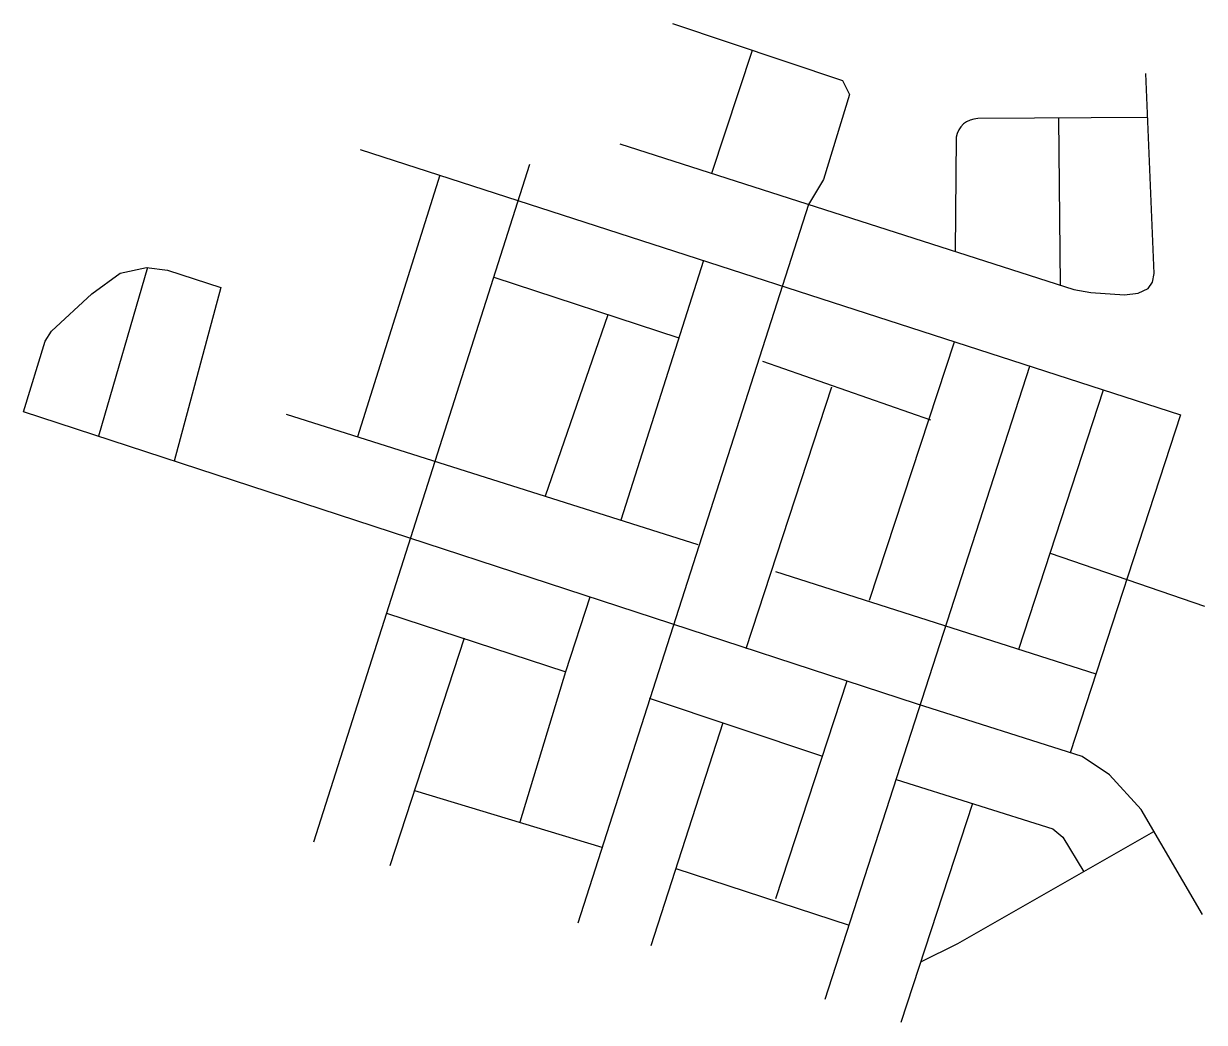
# Model space of a CAD drawing. Header units: metres. Extents: x 338826 to 339571, y 7380247 to 7380877.
import ezdxf

# ---------------------------------------------------------------- set-up
doc = ezdxf.new("R2010")
doc.units = ezdxf.units.M
for name, color, linetype, true_color in [('RUA ADOLFO MONTEIRO - 05_01_2021 - JOR18', 18, 'Continuous', 0x000000), ('RUA ALFREDO ANGELINI - 05_01_2021 - JOR8', 18, 'Continuous', 0x000000), ('RUA ARNALDO MARGONARI - 05_01_2021 - JOR10', 18, 'Continuous', 0x000000), ('RUA ARTUR PONTUAL - 05_01_2021 - JOR38', 18, 'Continuous', 0x000000), ('RUA CARLOS RIZZINI - 05_01_2021 - JOR17', 18, 'Continuous', 0x000000), ('RUA CLEONICE CÂNDIDA FANANI - 05_01_2021 - JOR36', 18, 'Continuous', 0x000000), ('RUA CÉLSO TADEU DOS SANTOS - 05_01_2021 - JOR9', 18, 'Continuous', 0x000000), ('RUA DALVA DE OLIVEIRA - 05_01_2021 - JOR20', 18, 'Continuous', 0x000000), ('RUA EDMUNDO BARRETO PINTO - 05_01_2021 - JOR14', 18, 'Continuous', 0x000000), ('RUA EDNO ZENORINI - 05_01_2021 - JOR37', 18, 'Continuous', 0x000000), ('RUA EGÍDIO MICHAELSEN - 05_01_2021 - JOR28', 18, 'Continuous', 0x000000), ('RUA EUGÊNIO GOMES - 05_01_2021 - JOR34', 18, 'Continuous', 0x000000), ('RUA GÓIS MONTEIRO - 05_01_2021 - JOR26', 18, 'Continuous', 0x000000), ('RUA HENRIQUE DIAS - 05_01_2021 - JOR40', 18, 'Continuous', 0x000000), ('RUA HERBERT MOSES - 05_01_2021 - JOR35', 18, 'Continuous', 0x000000), ('RUA LUÍS ALONSO PÉREZ - 05_01_2021 - JOR42', 18, 'Continuous', 0x000000), ('RUA MARIO JÚLIO RODRIGUES - 05_01_2021 - JOR19', 18, 'Continuous', 0x000000), ('RUA MARTIM SILVEIRA - 05_01_2021 - JOR39', 18, 'Continuous', 0x000000), ('RUA MEJICA LEDESMA SEQUEIRA DE RODRIGUES - 05_01_2021 - JOR11', 18, 'Continuous', 0x000000), ('RUA MIGUEL GUSTAVO - 05_01_2021 - JOR6', 18, 'Continuous', 0x000000), ('RUA MILTON CAMPOS - 05_01_2021 - JOR3', 18, 'Continuous', 0x000000), ('RUA MILTON RIBEIRO - 05_01_2021 - JOR33', 18, 'Continuous', 0x000000), ('RUA MOACIR PADILHA - 05_01_2021 - JOR31', 18, 'Continuous', 0x000000), ('RUA NOVAIS TEIXEIRA - 05_01_2021 - JOR25', 18, 'Continuous', 0x000000), ('RUA ODUVALDO VIANA - 05_01_2021 - JOR12', 18, 'Continuous', 0x000000), ('RUA OSWALD DE ANDRADE - 05_01_2021 - JOR16', 18, 'Continuous', 0x000000), ('RUA PAGANO SOBRINHO - 05_01_2021 - JOR30', 18, 'Continuous', 0x000000), ('RUA PATRÍCIO TEIXEIRA - 05_01_2021 - JOR27', 18, 'Continuous', 0x000000), ('RUA PAULO MAGALHÃES - 05_01_2021 - JOR21', 18, 'Continuous', 0x000000), ('RUA PERCY LAU - 05_01_2021 - JOR15', 18, 'Continuous', 0x000000), ('RUA QUINTANILHA RIBEIRO - 05_01_2021 - JOR29', 18, 'Continuous', 0x000000), ('RUA RANGEL DE CARVALHO - 05_01_2021 - JOR41', 18, 'Continuous', 0x000000), ('RUA RODRIGUES DO VALE - 05_01_2021 - JOR43', 18, 'Continuous', 0x000000), ('RUA SILAS DE OLIVEIRA - 05_01_2021 - JOR5', 18, 'Continuous', 0x000000), ('RUA SOUZA DANTAS - 05_01_2021 - JOR32', 18, 'Continuous', 0x000000), ('RUA ÉDSON CARNEIRO - 05_01_2021 - JOR24', 18, 'Continuous', 0x000000)]:
    doc.layers.add(name, color=color, linetype=linetype, true_color=true_color)

msp = doc.modelspace()

# ---------------------------------------------------------------- linework, layer by layer
at = {"layer": 'RUA ADOLFO MONTEIRO - 05_01_2021 - JOR18', "color": 1, "true_color": 0xff0000}
msp.add_lwpolyline([(338826.16, 7380632.17), (338839.77, 7380676.87), (338843.75, 7380683.08), (338869.14, 7380706.71), (338887.05, 7380719.64), (338903.72, 7380723.37), (338916.91, 7380721.62), (338950.6, 7380710.57)], dxfattribs=at)
at = {"layer": 'RUA ALFREDO ANGELINI - 05_01_2021 - JOR8', "color": 1, "true_color": 0xff0000}
msp.add_lwpolyline([(339038.42, 7380797.76), (339555.87, 7380630.42)], dxfattribs=at)
at = {"layer": 'RUA ARNALDO MARGONARI - 05_01_2021 - JOR10', "color": 1, "true_color": 0xff0000}
for p, q in [((339535.19, 7380817.87), (339428, 7380817.22)), ((339414.33, 7380805.49), (339413.71, 7380733.42))]:
    msp.add_line(p, q, dxfattribs=at)
msp.add_arc((339428.09, 7380803.28), 13.94, 90.34704, 170.89907, dxfattribs=at)
at = {"layer": 'RUA ARTUR PONTUAL - 05_01_2021 - JOR38', "color": 1, "true_color": 0xff0000}
msp.add_lwpolyline([(339254.98, 7380727.72), (339202.92, 7380563.89)], dxfattribs=at)
at = {"layer": 'RUA CARLOS RIZZINI - 05_01_2021 - JOR17', "color": 1, "true_color": 0xff0000}
msp.add_lwpolyline([(338904.21, 7380723.3), (338873.34, 7380616.87)], dxfattribs=at)
at = {"layer": 'RUA CLEONICE CÂNDIDA FANANI - 05_01_2021 - JOR36', "color": 1, "true_color": 0xff0000}
for p, q in [((339347.03, 7380832.39), (339330.76, 7380778.9)), ((339330.76, 7380778.9), (339321.3, 7380763.05))]:
    msp.add_line(p, q, dxfattribs=at)
msp.add_lwpolyline([(339235.47, 7380877.19), (339342.59, 7380841.19), (339347.03, 7380832.39)], dxfattribs=at)
at = {"layer": 'RUA CÉLSO TADEU DOS SANTOS - 05_01_2021 - JOR9', "color": 1, "true_color": 0xff0000}
msp.add_lwpolyline([(339478.84, 7380817.53), (339480.01, 7380712.17)], dxfattribs=at)
at = {"layer": 'RUA DALVA DE OLIVEIRA - 05_01_2021 - JOR20', "color": 1, "true_color": 0xff0000}
msp.add_lwpolyline([(338991.84, 7380630.69), (339251.48, 7380548.53)], dxfattribs=at)
at = {"layer": 'RUA EDMUNDO BARRETO PINTO - 05_01_2021 - JOR14', "color": 1, "true_color": 0xff0000}
msp.add_lwpolyline([(339220.69, 7380451.48), (339330.11, 7380415.03)], dxfattribs=at)
at = {"layer": 'RUA EDNO ZENORINI - 05_01_2021 - JOR37', "color": 1, "true_color": 0xff0000}
msp.add_lwpolyline([(339285.68, 7380860.32), (339259.95, 7380782.71)], dxfattribs=at)
at = {"layer": 'RUA EGÍDIO MICHAELSEN - 05_01_2021 - JOR28', "color": 1, "true_color": 0xff0000}
msp.add_lwpolyline([(339122.68, 7380717.25), (339239.44, 7380678.81)], dxfattribs=at)
at = {"layer": 'RUA EUGÊNIO GOMES - 05_01_2021 - JOR34', "color": 1, "true_color": 0xff0000}
msp.add_lwpolyline([(339267.3, 7380435.95), (339221.84, 7380295.3)], dxfattribs=at)
at = {"layer": 'RUA GÓIS MONTEIRO - 05_01_2021 - JOR26', "color": 1, "true_color": 0xff0000}
msp.add_lwpolyline([(339453.93, 7380482.39), (339507.28, 7380646.13)], dxfattribs=at)
at = {"layer": 'RUA HENRIQUE DIAS - 05_01_2021 - JOR40', "color": 1, "true_color": 0xff0000}
msp.add_lwpolyline([(339103.98, 7380489.35), (339057.18, 7380345.8)], dxfattribs=at)
at = {"layer": 'RUA HERBERT MOSES - 05_01_2021 - JOR35', "color": 1, "true_color": 0xff0000}
msp.add_line((339321.3, 7380763.05), (339175.65, 7380309.47), dxfattribs=at)
at = {"layer": 'RUA LUÍS ALONSO PÉREZ - 05_01_2021 - JOR42', "color": 1, "true_color": 0xff0000}
msp.add_lwpolyline([(339145.32, 7380788.28), (339009.01, 7380360.57)], dxfattribs=at)
at = {"layer": 'RUA MARIO JÚLIO RODRIGUES - 05_01_2021 - JOR19', "color": 1, "true_color": 0xff0000}
msp.add_lwpolyline([(338950.6, 7380710.57), (338921.06, 7380601.13)], dxfattribs=at)
at = {"layer": 'RUA MARTIM SILVEIRA - 05_01_2021 - JOR39', "color": 1, "true_color": 0xff0000}
msp.add_lwpolyline([(339183.39, 7380515.3), (339167.91, 7380468.2), (339139.11, 7380373.21)], dxfattribs=at)
at = {"layer": 'RUA MEJICA LEDESMA SEQUEIRA DE RODRIGUES - 05_01_2021 - JOR11', "color": 1, "true_color": 0xff0000}
msp.add_lwpolyline([(339202.17, 7380801.23), (339488.6, 7380709.42), (339499.4, 7380707.6), (339520.48, 7380706.14), (339529.26, 7380707.01), (339535.41, 7380709.94), (339538.19, 7380714.04), (339539.22, 7380719.45), (339534.06, 7380845.63)], dxfattribs=at)
at = {"layer": 'RUA MIGUEL GUSTAVO - 05_01_2021 - JOR6', "color": 1, "true_color": 0xff0000}
msp.add_lwpolyline([(339424.74, 7380385.08), (339379.52, 7380246.95)], dxfattribs=at)
at = {"layer": 'RUA MILTON CAMPOS - 05_01_2021 - JOR3', "color": 1, "true_color": 0xff0000}
msp.add_lwpolyline([(339392.02, 7380285.12), (339415.42, 7380296.66), (339539.14, 7380367.35)], dxfattribs=at)
at = {"layer": 'RUA MILTON RIBEIRO - 05_01_2021 - JOR33', "color": 1, "true_color": 0xff0000}
msp.add_lwpolyline([(339345.34, 7380462.31), (339300.37, 7380324.86)], dxfattribs=at)
at = {"layer": 'RUA MOACIR PADILHA - 05_01_2021 - JOR31', "color": 1, "true_color": 0xff0000}
msp.add_lwpolyline([(339331.82, 7380261.58), (339460.83, 7380661.12)], dxfattribs=at)
at = {"layer": 'RUA NOVAIS TEIXEIRA - 05_01_2021 - JOR25', "color": 1, "true_color": 0xff0000}
msp.add_lwpolyline([(339555.87, 7380630.42), (339486.23, 7380417.11)], dxfattribs=at)
at = {"layer": 'RUA ODUVALDO VIANA - 05_01_2021 - JOR12', "color": 1, "true_color": 0xff0000}
msp.add_lwpolyline([(339055.13, 7380505.28), (339167.49, 7380468.34)], dxfattribs=at)
at = {"layer": 'RUA OSWALD DE ANDRADE - 05_01_2021 - JOR16', "color": 1, "true_color": 0xff0000}
msp.add_lwpolyline([(339569.8, 7380314.99), (339530.98, 7380381.28), (339511.01, 7380403.23), (339493.78, 7380414.7), (339389.44, 7380447.88), (338826.16, 7380632.17)], dxfattribs=at)
at = {"layer": 'RUA PAGANO SOBRINHO - 05_01_2021 - JOR30', "color": 1, "true_color": 0xff0000}
msp.add_lwpolyline([(339413.14, 7380676.27), (339359.41, 7380513.13)], dxfattribs=at)
at = {"layer": 'RUA PATRÍCIO TEIXEIRA - 05_01_2021 - JOR27', "color": 1, "true_color": 0xff0000}
msp.add_lwpolyline([(339292.27, 7380664.12), (339398.23, 7380627.14)], dxfattribs=at)
at = {"layer": 'RUA PAULO MAGALHÃES - 05_01_2021 - JOR21', "color": 1, "true_color": 0xff0000}
msp.add_lwpolyline([(339300.41, 7380531.43), (339502.48, 7380466.88)], dxfattribs=at)
at = {"layer": 'RUA PERCY LAU - 05_01_2021 - JOR15', "color": 1, "true_color": 0xff0000}
msp.add_lwpolyline([(339376.6, 7380400.26), (339475.31, 7380369.13), (339481.67, 7380363.79), (339494.84, 7380342.04)], dxfattribs=at)
at = {"layer": 'RUA QUINTANILHA RIBEIRO - 05_01_2021 - JOR29', "color": 1, "true_color": 0xff0000}
msp.add_lwpolyline([(339335.66, 7380647.72), (339281.78, 7380482.74)], dxfattribs=at)
at = {"layer": 'RUA RANGEL DE CARVALHO - 05_01_2021 - JOR41', "color": 1, "true_color": 0xff0000}
msp.add_lwpolyline([(339194.76, 7380693.52), (339155.13, 7380579.02)], dxfattribs=at)
at = {"layer": 'RUA RODRIGUES DO VALE - 05_01_2021 - JOR43', "color": 1, "true_color": 0xff0000}
msp.add_lwpolyline([(339088.77, 7380781.48), (339036.78, 7380616.47)], dxfattribs=at)
at = {"layer": 'RUA SILAS DE OLIVEIRA - 05_01_2021 - JOR5', "color": 1, "true_color": 0xff0000}
msp.add_lwpolyline([(339072.68, 7380393.35), (339190.89, 7380357.51)], dxfattribs=at)
at = {"layer": 'RUA SOUZA DANTAS - 05_01_2021 - JOR32', "color": 1, "true_color": 0xff0000}
msp.add_lwpolyline([(339237.62, 7380344.12), (339346.91, 7380308.29)], dxfattribs=at)
at = {"layer": 'RUA ÉDSON CARNEIRO - 05_01_2021 - JOR24', "color": 1, "true_color": 0xff0000}
msp.add_lwpolyline([(339473.67, 7380542.99), (339570.95, 7380509.65)], dxfattribs=at)

doc.saveas('drawing.dxf')
